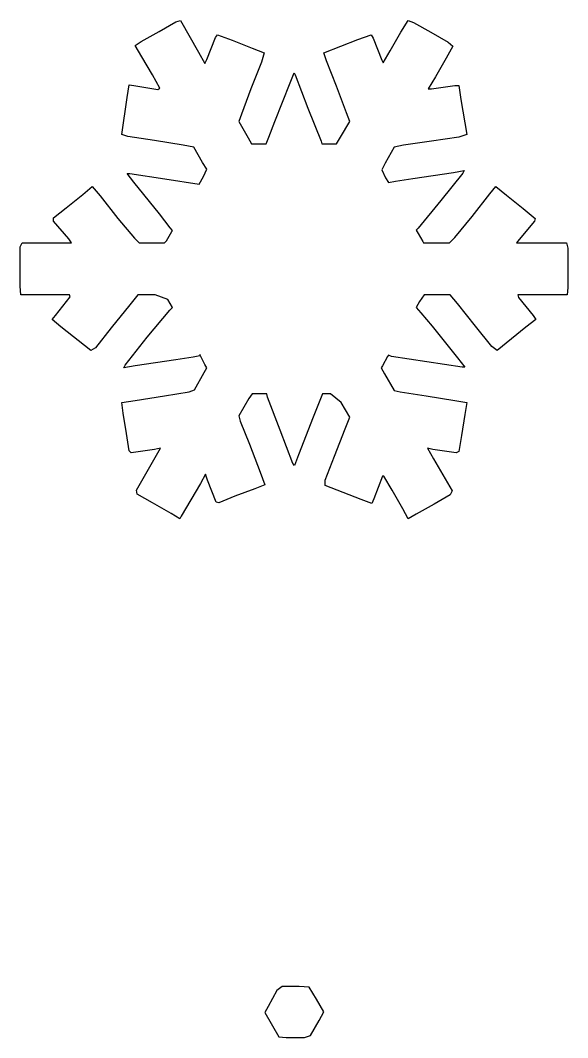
# Model space of a CAD drawing. Header units: centimetres. Extents: x -33.8 to 29.1, y -41.9 to 41.6.
# Drawn here: x -32.7 to -22.98, y 12.27 to 30.32 of the extents above; entities that cross this region are included whole.
import ezdxf

# ---------------------------------------------------------------- set-up
doc = ezdxf.new("R2010")
doc.units = ezdxf.units.CM
doc.header["$MEASUREMENT"] = 0
doc.layers.add('layer 1', color=7, linetype='Continuous')

msp = doc.modelspace()

# ---------------------------------------------------------------- linework, layer by layer
at = {"layer": 'layer 1', "color": 177}
for points, knots in [([(-23.00627, 26.36774), (-23.00627, 26.36774), (-23.65475, 26.36774), (-23.65475, 26.36774), (-23.65475, 26.36774), (-23.65475, 26.36774), (-23.89055, 26.36774), (-23.89055, 26.36774), (-23.89055, 26.36774), (-23.89055, 26.36774), (-23.84339, 26.42665), (-23.84339, 26.42665), (-23.84339, 26.42665), (-23.84339, 26.42665), (-23.57221, 26.75665), (-23.57221, 26.75665), (-23.57221, 26.75665), (-23.57221, 26.75665), (-23.56042, 26.80378), (-23.56042, 26.80378), (-23.56042, 26.80378), (-23.56042, 26.80378), (-23.77264, 26.98057), (-23.77264, 26.98057), (-23.77264, 26.98057), (-23.77264, 26.98057), (-24.06739, 27.21626), (-24.06739, 27.21626), (-24.06739, 27.21626), (-24.06739, 27.21626), (-24.25604, 27.36948), (-24.25604, 27.36948), (-24.25604, 27.36948), (-24.25604, 27.36948), (-24.36217, 27.23983), (-24.36217, 27.23983), (-24.36217, 27.23983), (-24.36217, 27.23983), (-24.68052, 26.83913), (-24.68052, 26.83913), (-24.68052, 26.83913), (-24.68052, 26.83913), (-24.98706, 26.46203), (-24.98706, 26.46203), (-24.98706, 26.46203), (-24.98706, 26.46203), (-25.08138, 26.36774), (-25.08138, 26.36774), (-25.08138, 26.36774), (-25.08138, 26.36774), (-25.41154, 26.36774), (-25.41154, 26.36774), (-25.41154, 26.36774), (-25.41154, 26.36774), (-25.54124, 26.36774), (-25.54124, 26.36774), (-25.54124, 26.36774), (-25.54124, 26.36774), (-25.55303, 26.3913), (-25.55303, 26.3913), (-25.55303, 26.3913), (-25.55303, 26.3913), (-25.63554, 26.53273), (-25.63554, 26.53273), (-25.63554, 26.53273), (-25.63554, 26.53273), (-25.67029, 26.59228), (-25.67029, 26.59228), (-25.67029, 26.59228), (-25.67029, 26.59228), (-25.63554, 26.627), (-25.63554, 26.627), (-25.63554, 26.627), (-25.63554, 26.627), (-25.23468, 27.12197), (-25.23468, 27.12197), (-25.23468, 27.12197), (-25.23468, 27.12197), (-24.84557, 27.60518), (-24.84557, 27.60518), (-24.84557, 27.60518), (-24.84557, 27.60518), (-24.82201, 27.65231), (-24.82201, 27.65231), (-24.82201, 27.65231), (-24.82201, 27.65231), (-25.01065, 27.61696), (-25.01065, 27.61696), (-25.01065, 27.61696), (-25.01065, 27.61696), (-25.72989, 27.51088), (-25.72989, 27.51088), (-25.72989, 27.51088), (-25.72989, 27.51088), (-26.03643, 27.46375), (-26.03643, 27.46375), (-26.03643, 27.46375), (-26.03643, 27.46375), (-26.16526, 27.44034), (-26.16526, 27.44034), (-26.16526, 27.44034), (-26.16526, 27.44034), (-26.21329, 27.52267), (-26.21329, 27.52267), (-26.21329, 27.52267), (-26.21329, 27.52267), (-26.28405, 27.6641), (-26.28405, 27.6641), (-26.28405, 27.6641), (-26.28405, 27.6641), (-26.22507, 27.78196), (-26.22507, 27.78196), (-26.22507, 27.78196), (-26.22507, 27.78196), (-26.06002, 28.06479), (-26.06002, 28.06479), (-26.06002, 28.06479), (-26.06002, 28.06479), (-25.89494, 28.10014), (-25.89494, 28.10014), (-25.89494, 28.10014), (-25.89494, 28.10014), (-25.39973, 28.17085), (-25.39973, 28.17085), (-25.39973, 28.17085), (-25.39973, 28.17085), (-24.91633, 28.24155), (-24.91633, 28.24155), (-24.91633, 28.24155), (-24.91633, 28.24155), (-24.77484, 28.28871), (-24.77484, 28.28871), (-24.77484, 28.28871), (-24.77484, 28.28871), (-24.88095, 28.91332), (-24.88095, 28.91332), (-24.88095, 28.91332), (-24.88095, 28.91332), (-24.91633, 29.16081), (-24.91633, 29.16081), (-24.91633, 29.16081), (-24.91633, 29.16081), (-24.98706, 29.16081), (-24.98706, 29.16081), (-24.98706, 29.16081), (-24.98706, 29.16081), (-25.39973, 29.10189), (-25.39973, 29.10189), (-25.39973, 29.10189), (-25.39973, 29.10189), (-25.4587, 29.10189), (-25.4587, 29.10189), (-25.4587, 29.10189), (-25.4587, 29.10189), (-25.329, 29.31402), (-25.329, 29.31402), (-25.329, 29.31402), (-25.329, 29.31402), (-25.14035, 29.64399), (-25.14035, 29.64399), (-25.14035, 29.64399), (-25.14035, 29.64399), (-25.02244, 29.85612), (-25.02244, 29.85612), (-25.02244, 29.85612), (-25.02244, 29.85612), (-25.10498, 29.92682), (-25.10498, 29.92682), (-25.10498, 29.92682), (-25.10498, 29.92682), (-25.41154, 30.1036), (-25.41154, 30.1036), (-25.41154, 30.1036), (-25.41154, 30.1036), (-25.71808, 30.28039), (-25.71808, 30.28039), (-25.71808, 30.28039), (-25.71808, 30.28039), (-25.81243, 30.31574), (-25.81243, 30.31574), (-25.81243, 30.31574), (-25.81243, 30.31574), (-25.9421, 30.1036), (-25.9421, 30.1036), (-25.9421, 30.1036), (-25.9421, 30.1036), (-26.13075, 29.77364), (-26.13075, 29.77364), (-26.13075, 29.77364), (-26.13075, 29.77364), (-26.26045, 29.5615), (-26.26045, 29.5615), (-26.26045, 29.5615), (-26.26045, 29.5615), (-26.28405, 29.60864), (-26.28405, 29.60864), (-26.28405, 29.60864), (-26.28405, 29.60864), (-26.43731, 29.99755), (-26.43731, 29.99755), (-26.43731, 29.99755), (-26.43731, 29.99755), (-26.47269, 30.05647), (-26.47269, 30.05647), (-26.47269, 30.05647), (-26.47269, 30.05647), (-26.7085, 29.97398), (-26.7085, 29.97398), (-26.7085, 29.97398), (-26.7085, 29.97398), (-27.30982, 29.73829), (-27.30982, 29.73829), (-27.30982, 29.73829), (-27.30982, 29.73829), (-27.26266, 29.59685), (-27.26266, 29.59685), (-27.26266, 29.59685), (-27.26266, 29.59685), (-27.0858, 29.14902), (-27.0858, 29.14902), (-27.0858, 29.14902), (-27.0858, 29.14902), (-26.90893, 28.67762), (-26.90893, 28.67762), (-26.90893, 28.67762), (-26.90893, 28.67762), (-26.84999, 28.52441), (-26.84999, 28.52441), (-26.84999, 28.52441), (-26.84999, 28.52441), (-27.01504, 28.24155), (-27.01504, 28.24155), (-27.01504, 28.24155), (-27.01504, 28.24155), (-27.0858, 28.12374), (-27.0858, 28.12374), (-27.0858, 28.12374), (-27.0858, 28.12374), (-27.25085, 28.12374), (-27.25085, 28.12374), (-27.25085, 28.12374), (-27.25085, 28.12374), (-27.34517, 28.12374), (-27.34517, 28.12374), (-27.34517, 28.12374), (-27.34517, 28.12374), (-27.35698, 28.17085), (-27.35698, 28.17085), (-27.35698, 28.17085), (-27.35698, 28.17085), (-27.59279, 28.76011), (-27.59279, 28.76011), (-27.59279, 28.76011), (-27.59279, 28.76011), (-27.81682, 29.34937), (-27.81682, 29.34937), (-27.81682, 29.34937), (-27.81682, 29.34937), (-27.84038, 29.38472), (-27.84038, 29.38472), (-27.84038, 29.38472), (-27.84038, 29.38472), (-27.91114, 29.20794), (-27.91114, 29.20794), (-27.91114, 29.20794), (-27.91114, 29.20794), (-28.1823, 28.52441), (-28.1823, 28.52441), (-28.1823, 28.52441), (-28.1823, 28.52441), (-28.28843, 28.24155), (-28.28843, 28.24155), (-28.28843, 28.24155), (-28.28843, 28.24155), (-28.3356, 28.12374), (-28.3356, 28.12374), (-28.3356, 28.12374), (-28.3356, 28.12374), (-28.39454, 28.12374), (-28.39454, 28.12374), (-28.39454, 28.12374), (-28.39454, 28.12374), (-28.55962, 28.12374), (-28.55962, 28.12374), (-28.55962, 28.12374), (-28.55962, 28.12374), (-28.595, 28.12374), (-28.595, 28.12374), (-28.595, 28.12374), (-28.595, 28.12374), (-28.65394, 28.22976), (-28.65394, 28.22976), (-28.65394, 28.22976), (-28.65394, 28.22976), (-28.819, 28.52441), (-28.819, 28.52441), (-28.819, 28.52441), (-28.819, 28.52441), (-28.77183, 28.65403), (-28.77183, 28.65403), (-28.77183, 28.65403), (-28.77183, 28.65403), (-28.60678, 29.10189), (-28.60678, 29.10189), (-28.60678, 29.10189), (-28.60678, 29.10189), (-28.41813, 29.57329), (-28.41813, 29.57329), (-28.41813, 29.57329), (-28.41813, 29.57329), (-28.37097, 29.73829), (-28.37097, 29.73829), (-28.37097, 29.73829), (-28.37097, 29.73829), (-28.58319, 29.82077), (-28.58319, 29.82077), (-28.58319, 29.82077), (-28.58319, 29.82077), (-28.93691, 29.9622), (-28.93691, 29.9622), (-28.93691, 29.9622), (-28.93691, 29.9622), (-29.19632, 30.05647), (-29.19632, 30.05647), (-29.19632, 30.05647), (-29.19632, 30.05647), (-29.23167, 30.00934), (-29.23167, 30.00934), (-29.23167, 30.00934), (-29.23167, 30.00934), (-29.38496, 29.62042), (-29.38496, 29.62042), (-29.38496, 29.62042), (-29.38496, 29.62042), (-29.42031, 29.54972), (-29.42031, 29.54972), (-29.42031, 29.54972), (-29.42031, 29.54972), (-29.53823, 29.75007), (-29.53823, 29.75007), (-29.53823, 29.75007), (-29.53823, 29.75007), (-29.85658, 30.31574), (-29.85658, 30.31574), (-29.85658, 30.31574), (-29.85658, 30.31574), (-29.93912, 30.29217), (-29.93912, 30.29217), (-29.93912, 30.29217), (-29.93912, 30.29217), (-30.23388, 30.11539), (-30.23388, 30.11539), (-30.23388, 30.11539), (-30.23388, 30.11539), (-30.55222, 29.93863), (-30.55222, 29.93863), (-30.55222, 29.93863), (-30.55222, 29.93863), (-30.65833, 29.8679), (-30.65833, 29.8679), (-30.65833, 29.8679), (-30.65833, 29.8679), (-30.54044, 29.66758), (-30.54044, 29.66758), (-30.54044, 29.66758), (-30.54044, 29.66758), (-30.35179, 29.34937), (-30.35179, 29.34937), (-30.35179, 29.34937), (-30.35179, 29.34937), (-30.22209, 29.11367), (-30.22209, 29.11367), (-30.22209, 29.11367), (-30.22209, 29.11367), (-30.25744, 29.0901), (-30.25744, 29.0901), (-30.25744, 29.0901), (-30.25744, 29.0901), (-30.68193, 29.16081), (-30.68193, 29.16081), (-30.68193, 29.16081), (-30.68193, 29.16081), (-30.76444, 29.17259), (-30.76444, 29.17259), (-30.76444, 29.17259), (-30.76444, 29.17259), (-30.79982, 28.94867), (-30.79982, 28.94867), (-30.79982, 28.94867), (-30.79982, 28.94867), (-30.89414, 28.28871), (-30.89414, 28.28871), (-30.89414, 28.28871), (-30.89414, 28.28871), (-30.78803, 28.25336), (-30.78803, 28.25336), (-30.78803, 28.25336), (-30.78803, 28.25336), (-30.31641, 28.18263), (-30.31641, 28.18263), (-30.31641, 28.18263), (-30.31641, 28.18263), (-29.80942, 28.10014), (-29.80942, 28.10014), (-29.80942, 28.10014), (-29.80942, 28.10014), (-29.62077, 28.06479), (-29.62077, 28.06479), (-29.62077, 28.06479), (-29.62077, 28.06479), (-29.46748, 27.79374), (-29.46748, 27.79374), (-29.46748, 27.79374), (-29.46748, 27.79374), (-29.38496, 27.67588), (-29.38496, 27.67588), (-29.38496, 27.67588), (-29.38496, 27.67588), (-29.44391, 27.54626), (-29.44391, 27.54626), (-29.44391, 27.54626), (-29.44391, 27.54626), (-29.52129, 27.41247), (-29.52129, 27.41247), (-29.52129, 27.41247), (-29.52129, 27.41247), (-30.13058, 27.50616), (-30.13058, 27.50616), (-30.13058, 27.50616), (-30.13058, 27.50616), (-30.75549, 27.60043), (-30.75549, 27.60043), (-30.75549, 27.60043), (-30.75549, 27.60043), (-30.80265, 27.60043), (-30.80265, 27.60043), (-30.80265, 27.60043), (-30.80265, 27.60043), (-30.68473, 27.44725), (-30.68473, 27.44725), (-30.68473, 27.44725), (-30.68473, 27.44725), (-30.2249, 26.88155), (-30.2249, 26.88155), (-30.2249, 26.88155), (-30.2249, 26.88155), (-30.03625, 26.63407), (-30.03625, 26.63407), (-30.03625, 26.63407), (-30.03625, 26.63407), (-29.99738, 26.58966), (-29.99738, 26.58966), (-29.99738, 26.58966), (-29.99738, 26.58966), (-30.00985, 26.56808), (-30.00985, 26.56808), (-30.00985, 26.56808), (-30.00985, 26.56808), (-30.10417, 26.40309), (-30.10417, 26.40309), (-30.10417, 26.40309), (-30.10417, 26.40309), (-30.13955, 26.36774), (-30.13955, 26.36774), (-30.13955, 26.36774), (-30.13955, 26.36774), (-30.24569, 26.36774), (-30.24569, 26.36774), (-30.24569, 26.36774), (-30.24569, 26.36774), (-30.5876, 26.36774), (-30.5876, 26.36774), (-30.5876, 26.36774), (-30.5876, 26.36774), (-30.67014, 26.45025), (-30.67014, 26.45025), (-30.67014, 26.45025), (-30.67014, 26.45025), (-30.9649, 26.80378), (-30.9649, 26.80378), (-30.9649, 26.80378), (-30.9649, 26.80378), (-31.28324, 27.20448), (-31.28324, 27.20448), (-31.28324, 27.20448), (-31.28324, 27.20448), (-31.42473, 27.36948), (-31.42473, 27.36948), (-31.42473, 27.36948), (-31.42473, 27.36948), (-31.58978, 27.22805), (-31.58978, 27.22805), (-31.58978, 27.22805), (-31.58978, 27.22805), (-31.88456, 26.99235), (-31.88456, 26.99235), (-31.88456, 26.99235), (-31.88456, 26.99235), (-32.10859, 26.81557), (-32.10859, 26.81557), (-32.10859, 26.81557), (-32.10859, 26.81557), (-32.10859, 26.75665), (-32.10859, 26.75665), (-32.10859, 26.75665), (-32.10859, 26.75665), (-31.8374, 26.43846), (-31.8374, 26.43846), (-31.8374, 26.43846), (-31.8374, 26.43846), (-31.79024, 26.36774), (-31.79024, 26.36774), (-31.79024, 26.36774), (-31.79024, 26.36774), (-31.99067, 26.36774), (-31.99067, 26.36774), (-31.99067, 26.36774), (-31.99067, 26.36774), (-32.66275, 26.36774), (-32.66275, 26.36774), (-32.66275, 26.36774), (-32.66275, 26.36774), (-32.6981, 26.29703), (-32.6981, 26.29703), (-32.6981, 26.29703), (-32.6981, 26.29703), (-32.6981, 25.96704), (-32.6981, 25.96704), (-32.6981, 25.96704), (-32.6981, 25.96704), (-32.6981, 25.60172), (-32.6981, 25.60172), (-32.6981, 25.60172), (-32.6981, 25.60172), (-32.68631, 25.4485), (-32.68631, 25.4485), (-32.68631, 25.4485), (-32.68631, 25.4485), (-32.48588, 25.4485), (-32.48588, 25.4485), (-32.48588, 25.4485), (-32.48588, 25.4485), (-32.10859, 25.4485), (-32.10859, 25.4485), (-32.10859, 25.4485), (-32.10859, 25.4485), (-31.82559, 25.4485), (-31.82559, 25.4485), (-31.82559, 25.4485), (-31.82559, 25.4485), (-31.81381, 25.41315), (-31.81381, 25.41315), (-31.81381, 25.41315), (-31.81381, 25.41315), (-32.07321, 25.08316), (-32.07321, 25.08316), (-32.07321, 25.08316), (-32.07321, 25.08316), (-32.13216, 25.01246), (-32.13216, 25.01246), (-32.13216, 25.01246), (-32.13216, 25.01246), (-31.97889, 24.88281), (-31.97889, 24.88281), (-31.97889, 24.88281), (-31.97889, 24.88281), (-31.4483, 24.45854), (-31.4483, 24.45854), (-31.4483, 24.45854), (-31.4483, 24.45854), (-31.36578, 24.50571), (-31.36578, 24.50571), (-31.36578, 24.50571), (-31.36578, 24.50571), (-31.08279, 24.85924), (-31.08279, 24.85924), (-31.08279, 24.85924), (-31.08279, 24.85924), (-30.75265, 25.27172), (-30.75265, 25.27172), (-30.75265, 25.27172), (-30.75265, 25.27172), (-30.61117, 25.4485), (-30.61117, 25.4485), (-30.61117, 25.4485), (-30.61117, 25.4485), (-30.3046, 25.4485), (-30.3046, 25.4485), (-30.3046, 25.4485), (-30.3046, 25.4485), (-30.08061, 25.36599), (-30.08061, 25.36599), (-30.08061, 25.36599), (-30.08061, 25.36599), (-29.9985, 25.22412), (-29.9985, 25.22412), (-29.9985, 25.22412), (-29.9985, 25.22412), (-30.04523, 25.17745), (-30.04523, 25.17745), (-30.04523, 25.17745), (-30.04523, 25.17745), (-30.44612, 24.69427), (-30.44612, 24.69427), (-30.44612, 24.69427), (-30.44612, 24.69427), (-30.83519, 24.19928), (-30.83519, 24.19928), (-30.83519, 24.19928), (-30.83519, 24.19928), (-30.85879, 24.15214), (-30.85879, 24.15214), (-30.85879, 24.15214), (-30.85879, 24.15214), (-30.65833, 24.18749), (-30.65833, 24.18749), (-30.65833, 24.18749), (-30.65833, 24.18749), (-29.93912, 24.29357), (-29.93912, 24.29357), (-29.93912, 24.29357), (-29.93912, 24.29357), (-29.63256, 24.34071), (-29.63256, 24.34071), (-29.63256, 24.34071), (-29.63256, 24.34071), (-29.51464, 24.36428), (-29.51464, 24.36428), (-29.51464, 24.36428), (-29.51464, 24.36428), (-29.51464, 24.38784), (-29.51464, 24.38784), (-29.51464, 24.38784), (-29.51464, 24.38784), (-29.42031, 24.21106), (-29.42031, 24.21106), (-29.42031, 24.21106), (-29.42031, 24.21106), (-29.38496, 24.15214), (-29.38496, 24.15214), (-29.38496, 24.15214), (-29.38496, 24.15214), (-29.43213, 24.06966), (-29.43213, 24.06966), (-29.43213, 24.06966), (-29.43213, 24.06966), (-29.60896, 23.76323), (-29.60896, 23.76323), (-29.60896, 23.76323), (-29.60896, 23.76323), (-29.70331, 23.72788), (-29.70331, 23.72788), (-29.70331, 23.72788), (-29.70331, 23.72788), (-30.13955, 23.65718), (-30.13955, 23.65718), (-30.13955, 23.65718), (-30.13955, 23.65718), (-30.65833, 23.57469), (-30.65833, 23.57469), (-30.65833, 23.57469), (-30.65833, 23.57469), (-30.89414, 23.53931), (-30.89414, 23.53931), (-30.89414, 23.53931), (-30.89414, 23.53931), (-30.87057, 23.35075), (-30.87057, 23.35075), (-30.87057, 23.35075), (-30.87057, 23.35075), (-30.8116, 22.9854), (-30.8116, 22.9854), (-30.8116, 22.9854), (-30.8116, 22.9854), (-30.76444, 22.679), (-30.76444, 22.679), (-30.76444, 22.679), (-30.76444, 22.679), (-30.72909, 22.64365), (-30.72909, 22.64365), (-30.72909, 22.64365), (-30.72909, 22.64365), (-30.31641, 22.70257), (-30.31641, 22.70257), (-30.31641, 22.70257), (-30.31641, 22.70257), (-30.21031, 22.72616), (-30.21031, 22.72616), (-30.21031, 22.72616), (-30.21031, 22.72616), (-30.3046, 22.56114), (-30.3046, 22.56114), (-30.3046, 22.56114), (-30.3046, 22.56114), (-30.63476, 21.98371), (-30.63476, 21.98371), (-30.63476, 21.98371), (-30.63476, 21.98371), (-30.62295, 21.91301), (-30.62295, 21.91301), (-30.62295, 21.91301), (-30.62295, 21.91301), (-30.35179, 21.7598), (-30.35179, 21.7598), (-30.35179, 21.7598), (-30.35179, 21.7598), (-30.02163, 21.57123), (-30.02163, 21.57123), (-30.02163, 21.57123), (-30.02163, 21.57123), (-29.86836, 21.47696), (-29.86836, 21.47696), (-29.86836, 21.47696), (-29.86836, 21.47696), (-29.8448, 21.5241), (-29.8448, 21.5241), (-29.8448, 21.5241), (-29.8448, 21.5241), (-29.50285, 22.10155), (-29.50285, 22.10155), (-29.50285, 22.10155), (-29.50285, 22.10155), (-29.40853, 22.26652), (-29.40853, 22.26652), (-29.40853, 22.26652), (-29.40853, 22.26652), (-29.37315, 22.16047), (-29.37315, 22.16047), (-29.37315, 22.16047), (-29.37315, 22.16047), (-29.21988, 21.77158), (-29.21988, 21.77158), (-29.21988, 21.77158), (-29.21988, 21.77158), (-29.17272, 21.7598), (-29.17272, 21.7598), (-29.17272, 21.7598), (-29.17272, 21.7598), (-28.88975, 21.87763), (-28.88975, 21.87763), (-28.88975, 21.87763), (-28.88975, 21.87763), (-28.53603, 22.00725), (-28.53603, 22.00725), (-28.53603, 22.00725), (-28.53603, 22.00725), (-28.35919, 22.07795), (-28.35919, 22.07795), (-28.35919, 22.07795), (-28.35919, 22.07795), (-28.4417, 22.30187), (-28.4417, 22.30187), (-28.4417, 22.30187), (-28.4417, 22.30187), (-28.63035, 22.79686), (-28.63035, 22.79686), (-28.63035, 22.79686), (-28.63035, 22.79686), (-28.79543, 23.20935), (-28.79543, 23.20935), (-28.79543, 23.20935), (-28.79543, 23.20935), (-28.819, 23.30361), (-28.819, 23.30361), (-28.819, 23.30361), (-28.819, 23.30361), (-28.64216, 23.61002), (-28.64216, 23.61002), (-28.64216, 23.61002), (-28.64216, 23.61002), (-28.58319, 23.69253), (-28.58319, 23.69253), (-28.58319, 23.69253), (-28.58319, 23.69253), (-28.51246, 23.69253), (-28.51246, 23.69253), (-28.51246, 23.69253), (-28.51246, 23.69253), (-28.32381, 23.69253), (-28.32381, 23.69253), (-28.32381, 23.69253), (-28.32381, 23.69253), (-28.31203, 23.63361), (-28.31203, 23.63361), (-28.31203, 23.63361), (-28.31203, 23.63361), (-28.088, 23.04435), (-28.088, 23.04435), (-28.088, 23.04435), (-28.088, 23.04435), (-27.86398, 22.45508), (-27.86398, 22.45508), (-27.86398, 22.45508), (-27.86398, 22.45508), (-27.8286, 22.41973), (-27.8286, 22.41973), (-27.8286, 22.41973), (-27.8286, 22.41973), (-27.75784, 22.6083), (-27.75784, 22.6083), (-27.75784, 22.6083), (-27.75784, 22.6083), (-27.49847, 23.28005), (-27.49847, 23.28005), (-27.49847, 23.28005), (-27.49847, 23.28005), (-27.38055, 23.57469), (-27.38055, 23.57469), (-27.38055, 23.57469), (-27.38055, 23.57469), (-27.33339, 23.69253), (-27.33339, 23.69253), (-27.33339, 23.69253), (-27.33339, 23.69253), (-27.1919, 23.69253), (-27.1919, 23.69253), (-27.1919, 23.69253), (-27.1919, 23.69253), (-27.00326, 23.53931), (-27.00326, 23.53931), (-27.00326, 23.53931), (-27.00326, 23.53931), (-26.84999, 23.28005), (-26.84999, 23.28005), (-26.84999, 23.28005), (-26.84999, 23.28005), (-26.93253, 23.06791), (-26.93253, 23.06791), (-26.93253, 23.06791), (-26.93253, 23.06791), (-27.12117, 22.58473), (-27.12117, 22.58473), (-27.12117, 22.58473), (-27.12117, 22.58473), (-27.28623, 22.16047), (-27.28623, 22.16047), (-27.28623, 22.16047), (-27.28623, 22.16047), (-27.28623, 22.06617), (-27.28623, 22.06617), (-27.28623, 22.06617), (-27.28623, 22.06617), (-26.64953, 21.81872), (-26.64953, 21.81872), (-26.64953, 21.81872), (-26.64953, 21.81872), (-26.46088, 21.74801), (-26.46088, 21.74801), (-26.46088, 21.74801), (-26.46088, 21.74801), (-26.42553, 21.8305), (-26.42553, 21.8305), (-26.42553, 21.8305), (-26.42553, 21.8305), (-26.27224, 22.23117), (-26.27224, 22.23117), (-26.27224, 22.23117), (-26.27224, 22.23117), (-26.24867, 22.23117), (-26.24867, 22.23117), (-26.24867, 22.23117), (-26.24867, 22.23117), (-26.09537, 21.98371), (-26.09537, 21.98371), (-26.09537, 21.98371), (-26.09537, 21.98371), (-25.90673, 21.65372), (-25.90673, 21.65372), (-25.90673, 21.65372), (-25.90673, 21.65372), (-25.81243, 21.47696), (-25.81243, 21.47696), (-25.81243, 21.47696), (-25.81243, 21.47696), (-25.67092, 21.55945), (-25.67092, 21.55945), (-25.67092, 21.55945), (-25.67092, 21.55945), (-25.35257, 21.73623), (-25.35257, 21.73623), (-25.35257, 21.73623), (-25.35257, 21.73623), (-25.0696, 21.90123), (-25.0696, 21.90123), (-25.0696, 21.90123), (-25.0696, 21.90123), (-25.03422, 21.97193), (-25.03422, 21.97193), (-25.03422, 21.97193), (-25.03422, 21.97193), (-25.36438, 22.5376), (-25.36438, 22.5376), (-25.36438, 22.5376), (-25.36438, 22.5376), (-25.47049, 22.72616), (-25.47049, 22.72616), (-25.47049, 22.72616), (-25.47049, 22.72616), (-25.37616, 22.70257), (-25.37616, 22.70257), (-25.37616, 22.70257), (-25.37616, 22.70257), (-24.96349, 22.64365), (-24.96349, 22.64365), (-24.96349, 22.64365), (-24.96349, 22.64365), (-24.91633, 22.66722), (-24.91633, 22.66722), (-24.91633, 22.66722), (-24.91633, 22.66722), (-24.86917, 22.95008), (-24.86917, 22.95008), (-24.86917, 22.95008), (-24.86917, 22.95008), (-24.81022, 23.32718), (-24.81022, 23.32718), (-24.81022, 23.32718), (-24.81022, 23.32718), (-24.77484, 23.53931), (-24.77484, 23.53931), (-24.77484, 23.53931), (-24.77484, 23.53931), (-24.98706, 23.57469), (-24.98706, 23.57469), (-24.98706, 23.57469), (-24.98706, 23.57469), (-25.49405, 23.65718), (-25.49405, 23.65718), (-25.49405, 23.65718), (-25.49405, 23.65718), (-25.95389, 23.72788), (-25.95389, 23.72788), (-25.95389, 23.72788), (-25.95389, 23.72788), (-26.06002, 23.75145), (-26.06002, 23.75145), (-26.06002, 23.75145), (-26.06002, 23.75145), (-26.23688, 24.04606), (-26.23688, 24.04606), (-26.23688, 24.04606), (-26.23688, 24.04606), (-26.29583, 24.15214), (-26.29583, 24.15214), (-26.29583, 24.15214), (-26.29583, 24.15214), (-26.27224, 24.18749), (-26.27224, 24.18749), (-26.27224, 24.18749), (-26.27224, 24.18749), (-26.17791, 24.35249), (-26.17791, 24.35249), (-26.17791, 24.35249), (-26.17791, 24.35249), (-26.16463, 24.37546), (-26.16463, 24.37546), (-26.16463, 24.37546), (-26.16463, 24.37546), (-26.10718, 24.35249), (-26.10718, 24.35249), (-26.10718, 24.35249), (-26.10718, 24.35249), (-25.48227, 24.25822), (-25.48227, 24.25822), (-25.48227, 24.25822), (-25.48227, 24.25822), (-24.85738, 24.16393), (-24.85738, 24.16393), (-24.85738, 24.16393), (-24.85738, 24.16393), (-24.81022, 24.16393), (-24.81022, 24.16393), (-24.81022, 24.16393), (-24.81022, 24.16393), (-24.9399, 24.32892), (-24.9399, 24.32892), (-24.9399, 24.32892), (-24.9399, 24.32892), (-25.38795, 24.89462), (-25.38795, 24.89462), (-25.38795, 24.89462), (-25.38795, 24.89462), (-25.58838, 25.13029), (-25.58838, 25.13029), (-25.58838, 25.13029), (-25.58838, 25.13029), (-25.67092, 25.22459), (-25.67092, 25.22459), (-25.67092, 25.22459), (-25.67092, 25.22459), (-25.61197, 25.33067), (-25.61197, 25.33067), (-25.61197, 25.33067), (-25.61197, 25.33067), (-25.52943, 25.4485), (-25.52943, 25.4485), (-25.52943, 25.4485), (-25.52943, 25.4485), (-25.38795, 25.4485), (-25.38795, 25.4485), (-25.38795, 25.4485), (-25.38795, 25.4485), (-25.0696, 25.4485), (-25.0696, 25.4485), (-25.0696, 25.4485), (-25.0696, 25.4485), (-24.9399, 25.29529), (-24.9399, 25.29529), (-24.9399, 25.29529), (-24.9399, 25.29529), (-24.62157, 24.89462), (-24.62157, 24.89462), (-24.62157, 24.89462), (-24.62157, 24.89462), (-24.32679, 24.52925), (-24.32679, 24.52925), (-24.32679, 24.52925), (-24.32679, 24.52925), (-24.23247, 24.45854), (-24.23247, 24.45854), (-24.23247, 24.45854), (-24.23247, 24.45854), (-23.72547, 24.87103), (-23.72547, 24.87103), (-23.72547, 24.87103), (-23.72547, 24.87103), (-23.54861, 25.01246), (-23.54861, 25.01246), (-23.54861, 25.01246), (-23.54861, 25.01246), (-23.59577, 25.08316), (-23.59577, 25.08316), (-23.59577, 25.08316), (-23.59577, 25.08316), (-23.85518, 25.40137), (-23.85518, 25.40137), (-23.85518, 25.40137), (-23.85518, 25.40137), (-23.86696, 25.4485), (-23.86696, 25.4485), (-23.86696, 25.4485), (-23.86696, 25.4485), (-23.59577, 25.4485), (-23.59577, 25.4485), (-23.59577, 25.4485), (-23.59577, 25.4485), (-23.21848, 25.4485), (-23.21848, 25.4485), (-23.21848, 25.4485), (-23.21848, 25.4485), (-22.99445, 25.4485), (-22.99445, 25.4485), (-22.99445, 25.4485), (-22.99445, 25.4485), (-22.98267, 25.57812), (-22.98267, 25.57812), (-22.98267, 25.57812), (-22.98267, 25.57812), (-22.98267, 25.93169), (-22.98267, 25.93169), (-22.98267, 25.93169), (-22.98267, 25.93169), (-22.98267, 26.27344), (-22.98267, 26.27344), (-22.98267, 26.27344), (-22.98267, 26.27344), (-23.00627, 26.36774), (-23.00627, 26.36774)], [0, 0, 0, 0, 0.00373134, 0.00373134, 0.00373134, 0.00373134, 0.00746269, 0.00746269, 0.00746269, 0.00746269, 0.01119403, 0.01119403, 0.01119403, 0.01119403, 0.01492537, 0.01492537, 0.01492537, 0.01492537, 0.01865672, 0.01865672, 0.01865672, 0.01865672, 0.02238806, 0.02238806, 0.02238806, 0.02238806, 0.0261194, 0.0261194, 0.0261194, 0.0261194, 0.02985075, 0.02985075, 0.02985075, 0.02985075, 0.03358209, 0.03358209, 0.03358209, 0.03358209, 0.03731343, 0.03731343, 0.03731343, 0.03731343, 0.04104478, 0.04104478, 0.04104478, 0.04104478, 0.04477612, 0.04477612, 0.04477612, 0.04477612, 0.04850746, 0.04850746, 0.04850746, 0.04850746, 0.05223881, 0.05223881, 0.05223881, 0.05223881, 0.05597015, 0.05597015, 0.05597015, 0.05597015, 0.05970149, 0.05970149, 0.05970149, 0.05970149, 0.06343284, 0.06343284, 0.06343284, 0.06343284, 0.06716418, 0.06716418, 0.06716418, 0.06716418, 0.07089552, 0.07089552, 0.07089552, 0.07089552, 0.07462687, 0.07462687, 0.07462687, 0.07462687, 0.07835821, 0.07835821, 0.07835821, 0.07835821, 0.08208955, 0.08208955, 0.08208955, 0.08208955, 0.0858209, 0.0858209, 0.0858209, 0.0858209, 0.08955224, 0.08955224, 0.08955224, 0.08955224, 0.09328358, 0.09328358, 0.09328358, 0.09328358, 0.09701493, 0.09701493, 0.09701493, 0.09701493, 0.10074627, 0.10074627, 0.10074627, 0.10074627, 0.10447761, 0.10447761, 0.10447761, 0.10447761, 0.10820896, 0.10820896, 0.10820896, 0.10820896, 0.1119403, 0.1119403, 0.1119403, 0.1119403, 0.11567164, 0.11567164, 0.11567164, 0.11567164, 0.11940299, 0.11940299, 0.11940299, 0.11940299, 0.12313433, 0.12313433, 0.12313433, 0.12313433, 0.12686567, 0.12686567, 0.12686567, 0.12686567, 0.13059701, 0.13059701, 0.13059701, 0.13059701, 0.13432836, 0.13432836, 0.13432836, 0.13432836, 0.1380597, 0.1380597, 0.1380597, 0.1380597, 0.14179104, 0.14179104, 0.14179104, 0.14179104, 0.14552239, 0.14552239, 0.14552239, 0.14552239, 0.14925373, 0.14925373, 0.14925373, 0.14925373, 0.15298507, 0.15298507, 0.15298507, 0.15298507, 0.15671642, 0.15671642, 0.15671642, 0.15671642, 0.16044776, 0.16044776, 0.16044776, 0.16044776, 0.1641791, 0.1641791, 0.1641791, 0.1641791, 0.16791045, 0.16791045, 0.16791045, 0.16791045, 0.17164179, 0.17164179, 0.17164179, 0.17164179, 0.17537313, 0.17537313, 0.17537313, 0.17537313, 0.17910448, 0.17910448, 0.17910448, 0.17910448, 0.18283582, 0.18283582, 0.18283582, 0.18283582, 0.18656716, 0.18656716, 0.18656716, 0.18656716, 0.19029851, 0.19029851, 0.19029851, 0.19029851, 0.19402985, 0.19402985, 0.19402985, 0.19402985, 0.19776119, 0.19776119, 0.19776119, 0.19776119, 0.20149254, 0.20149254, 0.20149254, 0.20149254, 0.20522388, 0.20522388, 0.20522388, 0.20522388, 0.20895522, 0.20895522, 0.20895522, 0.20895522, 0.21268657, 0.21268657, 0.21268657, 0.21268657, 0.21641791, 0.21641791, 0.21641791, 0.21641791, 0.22014925, 0.22014925, 0.22014925, 0.22014925, 0.2238806, 0.2238806, 0.2238806, 0.2238806, 0.22761194, 0.22761194, 0.22761194, 0.22761194, 0.23134328, 0.23134328, 0.23134328, 0.23134328, 0.23507463, 0.23507463, 0.23507463, 0.23507463, 0.23880597, 0.23880597, 0.23880597, 0.23880597, 0.24253731, 0.24253731, 0.24253731, 0.24253731, 0.24626866, 0.24626866, 0.24626866, 0.24626866, 0.25, 0.25, 0.25, 0.25, 0.25373134, 0.25373134, 0.25373134, 0.25373134, 0.25746269, 0.25746269, 0.25746269, 0.25746269, 0.26119403, 0.26119403, 0.26119403, 0.26119403, 0.26492537, 0.26492537, 0.26492537, 0.26492537, 0.26865672, 0.26865672, 0.26865672, 0.26865672, 0.27238806, 0.27238806, 0.27238806, 0.27238806, 0.2761194, 0.2761194, 0.2761194, 0.2761194, 0.27985075, 0.27985075, 0.27985075, 0.27985075, 0.28358209, 0.28358209, 0.28358209, 0.28358209, 0.28731343, 0.28731343, 0.28731343, 0.28731343, 0.29104478, 0.29104478, 0.29104478, 0.29104478, 0.29477612, 0.29477612, 0.29477612, 0.29477612, 0.29850746, 0.29850746, 0.29850746, 0.29850746, 0.30223881, 0.30223881, 0.30223881, 0.30223881, 0.30597015, 0.30597015, 0.30597015, 0.30597015, 0.30970149, 0.30970149, 0.30970149, 0.30970149, 0.31343284, 0.31343284, 0.31343284, 0.31343284, 0.31716418, 0.31716418, 0.31716418, 0.31716418, 0.32089552, 0.32089552, 0.32089552, 0.32089552, 0.32462687, 0.32462687, 0.32462687, 0.32462687, 0.32835821, 0.32835821, 0.32835821, 0.32835821, 0.33208955, 0.33208955, 0.33208955, 0.33208955, 0.3358209, 0.3358209, 0.3358209, 0.3358209, 0.33955224, 0.33955224, 0.33955224, 0.33955224, 0.34328358, 0.34328358, 0.34328358, 0.34328358, 0.34701493, 0.34701493, 0.34701493, 0.34701493, 0.35074627, 0.35074627, 0.35074627, 0.35074627, 0.35447761, 0.35447761, 0.35447761, 0.35447761, 0.35820896, 0.35820896, 0.35820896, 0.35820896, 0.3619403, 0.3619403, 0.3619403, 0.3619403, 0.36567164, 0.36567164, 0.36567164, 0.36567164, 0.36940299, 0.36940299, 0.36940299, 0.36940299, 0.37313433, 0.37313433, 0.37313433, 0.37313433, 0.37686567, 0.37686567, 0.37686567, 0.37686567, 0.38059701, 0.38059701, 0.38059701, 0.38059701, 0.38432836, 0.38432836, 0.38432836, 0.38432836, 0.3880597, 0.3880597, 0.3880597, 0.3880597, 0.39179104, 0.39179104, 0.39179104, 0.39179104, 0.39552239, 0.39552239, 0.39552239, 0.39552239, 0.39925373, 0.39925373, 0.39925373, 0.39925373, 0.40298507, 0.40298507, 0.40298507, 0.40298507, 0.40671642, 0.40671642, 0.40671642, 0.40671642, 0.41044776, 0.41044776, 0.41044776, 0.41044776, 0.4141791, 0.4141791, 0.4141791, 0.4141791, 0.41791045, 0.41791045, 0.41791045, 0.41791045, 0.42164179, 0.42164179, 0.42164179, 0.42164179, 0.42537313, 0.42537313, 0.42537313, 0.42537313, 0.42910448, 0.42910448, 0.42910448, 0.42910448, 0.43283582, 0.43283582, 0.43283582, 0.43283582, 0.43656716, 0.43656716, 0.43656716, 0.43656716, 0.44029851, 0.44029851, 0.44029851, 0.44029851, 0.44402985, 0.44402985, 0.44402985, 0.44402985, 0.44776119, 0.44776119, 0.44776119, 0.44776119, 0.45149254, 0.45149254, 0.45149254, 0.45149254, 0.45522388, 0.45522388, 0.45522388, 0.45522388, 0.45895522, 0.45895522, 0.45895522, 0.45895522, 0.46268657, 0.46268657, 0.46268657, 0.46268657, 0.46641791, 0.46641791, 0.46641791, 0.46641791, 0.47014925, 0.47014925, 0.47014925, 0.47014925, 0.4738806, 0.4738806, 0.4738806, 0.4738806, 0.47761194, 0.47761194, 0.47761194, 0.47761194, 0.48134328, 0.48134328, 0.48134328, 0.48134328, 0.48507463, 0.48507463, 0.48507463, 0.48507463, 0.48880597, 0.48880597, 0.48880597, 0.48880597, 0.49253731, 0.49253731, 0.49253731, 0.49253731, 0.49626866, 0.49626866, 0.49626866, 0.49626866, 0.5, 0.5, 0.5, 0.5, 0.50373134, 0.50373134, 0.50373134, 0.50373134, 0.50746269, 0.50746269, 0.50746269, 0.50746269, 0.51119403, 0.51119403, 0.51119403, 0.51119403, 0.51492537, 0.51492537, 0.51492537, 0.51492537, 0.51865672, 0.51865672, 0.51865672, 0.51865672, 0.52238806, 0.52238806, 0.52238806, 0.52238806, 0.5261194, 0.5261194, 0.5261194, 0.5261194, 0.52985075, 0.52985075, 0.52985075, 0.52985075, 0.53358209, 0.53358209, 0.53358209, 0.53358209, 0.53731343, 0.53731343, 0.53731343, 0.53731343, 0.54104478, 0.54104478, 0.54104478, 0.54104478, 0.54477612, 0.54477612, 0.54477612, 0.54477612, 0.54850746, 0.54850746, 0.54850746, 0.54850746, 0.55223881, 0.55223881, 0.55223881, 0.55223881, 0.55597015, 0.55597015, 0.55597015, 0.55597015, 0.55970149, 0.55970149, 0.55970149, 0.55970149, 0.56343284, 0.56343284, 0.56343284, 0.56343284, 0.56716418, 0.56716418, 0.56716418, 0.56716418, 0.57089552, 0.57089552, 0.57089552, 0.57089552, 0.57462687, 0.57462687, 0.57462687, 0.57462687, 0.57835821, 0.57835821, 0.57835821, 0.57835821, 0.58208955, 0.58208955, 0.58208955, 0.58208955, 0.5858209, 0.5858209, 0.5858209, 0.5858209, 0.58955224, 0.58955224, 0.58955224, 0.58955224, 0.59328358, 0.59328358, 0.59328358, 0.59328358, 0.59701493, 0.59701493, 0.59701493, 0.59701493, 0.60074627, 0.60074627, 0.60074627, 0.60074627, 0.60447761, 0.60447761, 0.60447761, 0.60447761, 0.60820896, 0.60820896, 0.60820896, 0.60820896, 0.6119403, 0.6119403, 0.6119403, 0.6119403, 0.61567164, 0.61567164, 0.61567164, 0.61567164, 0.61940299, 0.61940299, 0.61940299, 0.61940299, 0.62313433, 0.62313433, 0.62313433, 0.62313433, 0.62686567, 0.62686567, 0.62686567, 0.62686567, 0.63059701, 0.63059701, 0.63059701, 0.63059701, 0.63432836, 0.63432836, 0.63432836, 0.63432836, 0.6380597, 0.6380597, 0.6380597, 0.6380597, 0.64179104, 0.64179104, 0.64179104, 0.64179104, 0.64552239, 0.64552239, 0.64552239, 0.64552239, 0.64925373, 0.64925373, 0.64925373, 0.64925373, 0.65298507, 0.65298507, 0.65298507, 0.65298507, 0.65671642, 0.65671642, 0.65671642, 0.65671642, 0.66044776, 0.66044776, 0.66044776, 0.66044776, 0.6641791, 0.6641791, 0.6641791, 0.6641791, 0.66791045, 0.66791045, 0.66791045, 0.66791045, 0.67164179, 0.67164179, 0.67164179, 0.67164179, 0.67537313, 0.67537313, 0.67537313, 0.67537313, 0.67910448, 0.67910448, 0.67910448, 0.67910448, 0.68283582, 0.68283582, 0.68283582, 0.68283582, 0.68656716, 0.68656716, 0.68656716, 0.68656716, 0.69029851, 0.69029851, 0.69029851, 0.69029851, 0.69402985, 0.69402985, 0.69402985, 0.69402985, 0.69776119, 0.69776119, 0.69776119, 0.69776119, 0.70149254, 0.70149254, 0.70149254, 0.70149254, 0.70522388, 0.70522388, 0.70522388, 0.70522388, 0.70895522, 0.70895522, 0.70895522, 0.70895522, 0.71268657, 0.71268657, 0.71268657, 0.71268657, 0.71641791, 0.71641791, 0.71641791, 0.71641791, 0.72014925, 0.72014925, 0.72014925, 0.72014925, 0.7238806, 0.7238806, 0.7238806, 0.7238806, 0.72761194, 0.72761194, 0.72761194, 0.72761194, 0.73134328, 0.73134328, 0.73134328, 0.73134328, 0.73507463, 0.73507463, 0.73507463, 0.73507463, 0.73880597, 0.73880597, 0.73880597, 0.73880597, 0.74253731, 0.74253731, 0.74253731, 0.74253731, 0.74626866, 0.74626866, 0.74626866, 0.74626866, 0.75, 0.75, 0.75, 0.75, 0.75373134, 0.75373134, 0.75373134, 0.75373134, 0.75746269, 0.75746269, 0.75746269, 0.75746269, 0.76119403, 0.76119403, 0.76119403, 0.76119403, 0.76492537, 0.76492537, 0.76492537, 0.76492537, 0.76865672, 0.76865672, 0.76865672, 0.76865672, 0.77238806, 0.77238806, 0.77238806, 0.77238806, 0.7761194, 0.7761194, 0.7761194, 0.7761194, 0.77985075, 0.77985075, 0.77985075, 0.77985075, 0.78358209, 0.78358209, 0.78358209, 0.78358209, 0.78731343, 0.78731343, 0.78731343, 0.78731343, 0.79104478, 0.79104478, 0.79104478, 0.79104478, 0.79477612, 0.79477612, 0.79477612, 0.79477612, 0.79850746, 0.79850746, 0.79850746, 0.79850746, 0.80223881, 0.80223881, 0.80223881, 0.80223881, 0.80597015, 0.80597015, 0.80597015, 0.80597015, 0.80970149, 0.80970149, 0.80970149, 0.80970149, 0.81343284, 0.81343284, 0.81343284, 0.81343284, 0.81716418, 0.81716418, 0.81716418, 0.81716418, 0.82089552, 0.82089552, 0.82089552, 0.82089552, 0.82462687, 0.82462687, 0.82462687, 0.82462687, 0.82835821, 0.82835821, 0.82835821, 0.82835821, 0.83208955, 0.83208955, 0.83208955, 0.83208955, 0.8358209, 0.8358209, 0.8358209, 0.8358209, 0.83955224, 0.83955224, 0.83955224, 0.83955224, 0.84328358, 0.84328358, 0.84328358, 0.84328358, 0.84701493, 0.84701493, 0.84701493, 0.84701493, 0.85074627, 0.85074627, 0.85074627, 0.85074627, 0.85447761, 0.85447761, 0.85447761, 0.85447761, 0.85820896, 0.85820896, 0.85820896, 0.85820896, 0.8619403, 0.8619403, 0.8619403, 0.8619403, 0.86567164, 0.86567164, 0.86567164, 0.86567164, 0.86940299, 0.86940299, 0.86940299, 0.86940299, 0.87313433, 0.87313433, 0.87313433, 0.87313433, 0.87686567, 0.87686567, 0.87686567, 0.87686567, 0.88059701, 0.88059701, 0.88059701, 0.88059701, 0.88432836, 0.88432836, 0.88432836, 0.88432836, 0.8880597, 0.8880597, 0.8880597, 0.8880597, 0.89179104, 0.89179104, 0.89179104, 0.89179104, 0.89552239, 0.89552239, 0.89552239, 0.89552239, 0.89925373, 0.89925373, 0.89925373, 0.89925373, 0.90298507, 0.90298507, 0.90298507, 0.90298507, 0.90671642, 0.90671642, 0.90671642, 0.90671642, 0.91044776, 0.91044776, 0.91044776, 0.91044776, 0.9141791, 0.9141791, 0.9141791, 0.9141791, 0.91791045, 0.91791045, 0.91791045, 0.91791045, 0.92164179, 0.92164179, 0.92164179, 0.92164179, 0.92537313, 0.92537313, 0.92537313, 0.92537313, 0.92910448, 0.92910448, 0.92910448, 0.92910448, 0.93283582, 0.93283582, 0.93283582, 0.93283582, 0.93656716, 0.93656716, 0.93656716, 0.93656716, 0.94029851, 0.94029851, 0.94029851, 0.94029851, 0.94402985, 0.94402985, 0.94402985, 0.94402985, 0.94776119, 0.94776119, 0.94776119, 0.94776119, 0.95149254, 0.95149254, 0.95149254, 0.95149254, 0.95522388, 0.95522388, 0.95522388, 0.95522388, 0.95895522, 0.95895522, 0.95895522, 0.95895522, 0.96268657, 0.96268657, 0.96268657, 0.96268657, 0.96641791, 0.96641791, 0.96641791, 0.96641791, 0.97014925, 0.97014925, 0.97014925, 0.97014925, 0.9738806, 0.9738806, 0.9738806, 0.9738806, 0.97761194, 0.97761194, 0.97761194, 0.97761194, 0.98134328, 0.98134328, 0.98134328, 0.98134328, 0.98507463, 0.98507463, 0.98507463, 0.98507463, 0.98880597, 0.98880597, 0.98880597, 0.98880597, 0.99253731, 0.99253731, 0.99253731, 0.99253731, 1, 1, 1, 1]), ([(-27.39233, 12.57922), (-27.39233, 12.57922), (-27.39233, 12.57922), (-27.39233, 12.57922), (-27.39233, 12.57922), (-27.39233, 12.57922), (-27.54563, 12.30817), (-27.54563, 12.30817), (-27.54563, 12.30817), (-27.54563, 12.30817), (-27.65174, 12.27279), (-27.65174, 12.27279), (-27.65174, 12.27279), (-27.65174, 12.27279), (-27.98187, 12.27279), (-27.98187, 12.27279), (-27.98187, 12.27279), (-27.98187, 12.27279), (-28.11157, 12.2846), (-28.11157, 12.2846), (-28.11157, 12.2846), (-28.11157, 12.2846), (-28.35919, 12.72065), (-28.35919, 12.72065), (-28.35919, 12.72065), (-28.35919, 12.72065), (-28.30022, 12.8267), (-28.30022, 12.8267), (-28.30022, 12.8267), (-28.30022, 12.8267), (-28.14695, 13.10953), (-28.14695, 13.10953), (-28.14695, 13.10953), (-28.14695, 13.10953), (-28.05262, 13.18024), (-28.05262, 13.18024), (-28.05262, 13.18024), (-28.05262, 13.18024), (-27.74606, 13.18024), (-27.74606, 13.18024), (-27.74606, 13.18024), (-27.74606, 13.18024), (-27.5692, 13.16845), (-27.5692, 13.16845), (-27.5692, 13.16845), (-27.5692, 13.16845), (-27.43949, 12.95632), (-27.43949, 12.95632), (-27.43949, 12.95632), (-27.43949, 12.95632), (-27.30982, 12.7324), (-27.30982, 12.7324), (-27.30982, 12.7324), (-27.30982, 12.7324), (-27.39233, 12.57922), (-27.39233, 12.57922)], [0, 0, 0, 0, 0.06666667, 0.06666667, 0.06666667, 0.06666667, 0.13333333, 0.13333333, 0.13333333, 0.13333333, 0.2, 0.2, 0.2, 0.2, 0.26666667, 0.26666667, 0.26666667, 0.26666667, 0.33333333, 0.33333333, 0.33333333, 0.33333333, 0.4, 0.4, 0.4, 0.4, 0.46666667, 0.46666667, 0.46666667, 0.46666667, 0.53333333, 0.53333333, 0.53333333, 0.53333333, 0.6, 0.6, 0.6, 0.6, 0.66666667, 0.66666667, 0.66666667, 0.66666667, 0.73333333, 0.73333333, 0.73333333, 0.73333333, 0.8, 0.8, 0.8, 0.8, 0.86666667, 0.86666667, 0.86666667, 0.86666667, 1, 1, 1, 1])]:
    msp.add_open_spline(points, degree=3, knots=knots, dxfattribs=at)

doc.saveas('drawing.dxf')
